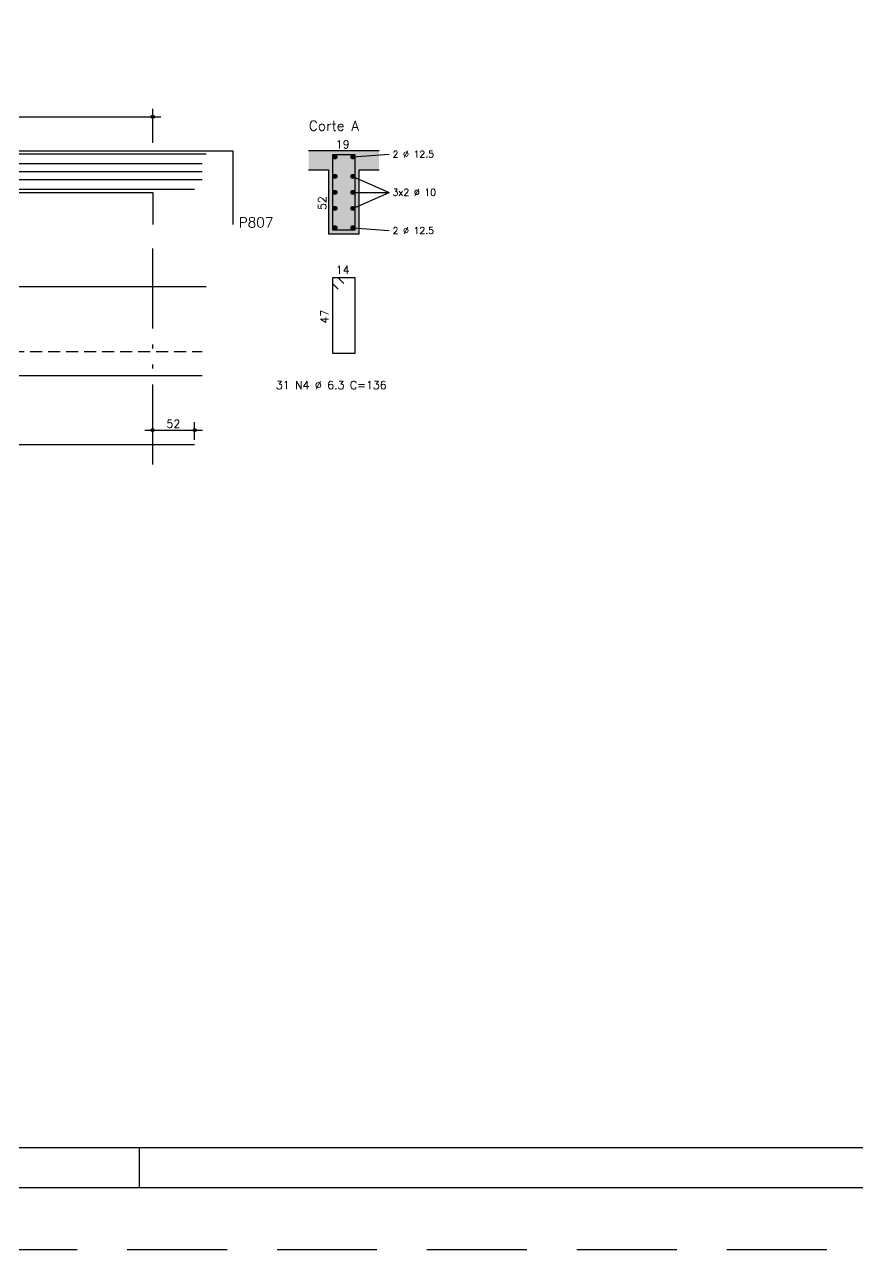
# Model space of a CAD drawing. Extents: x -1.9 to 86, y -1.5 to 61.
# Drawn here: x 44.23 to 65.07, y -1.55 to 29.08 of the extents above; entities that cross this region are included whole.
import ezdxf

# ---------------------------------------------------------------- set-up
doc = ezdxf.new("R2010")
doc.units = 0
doc.header["$MEASUREMENT"] = 0
for name, pattern in [('ESTILO_TQS_0001', [0.45, 0.3, -0.15]), ('ESTILO_TQS_0004', [3.3, 2, -0.4, 0.05, -0.4, 0.05, -0.4]), ('HIDDEN', [0.375, 0.25, -0.125])]:
    doc.linetypes.add(name, pattern=pattern)
doc.layers.get('0').update_dxf_attribs({"linetype": 'CONTINUOUS'})
doc.layers.get('Defpoints').update_dxf_attribs({"linetype": 'CONTINUOUS'})
for name, color, linetype in [('ARQ_FOLHA', 7, 'CONTINUOUS'), ('PENA_01', 1, 'CONTINUOUS'), ('PENA_02', 2, 'CONTINUOUS'), ('PENA_03', 3, 'CONTINUOUS'), ('PENA_04', 4, 'CONTINUOUS'), ('PENA_05', 5, 'CONTINUOUS'), ('PENA_06', 6, 'CONTINUOUS'), ('PENA_10', 253, 'CONTINUOUS')]:
    doc.layers.add(name, color=color, linetype=linetype)
doc.styles.get("Standard").update_dxf_attribs({"font": 'ROMANS.SHX'})

# ---------------------------------------------------------------- blocks, each defined once
blk = doc.blocks.new('FOLHA A1 - 841 X 594')
at = {"layer": 'ARQ_FOLHA', "color": 1}
blk.add_line((-370, 10), (-370, 0), dxfattribs=at)
for points in [[(-841, 0), (0, 0), (0, 594), (-841, 594)], [(-816, 10), (-10, 10), (-10, 584), (-816, 584)]]:
    blk.add_lwpolyline(points, close=True, dxfattribs=at)
at = {"layer": 'Defpoints', "color": 8, "linetype": 'HIDDEN', "ltscale": 100}
blk.add_lwpolyline([(-860.5, 609.5), (-860.5, -15.5), (19.5, -15.5), (19.5, 609.5)], close=True, dxfattribs=at)
blk = doc.blocks.new('*U24')
blk.add_blockref('FOLHA A1 - 841 X 594', (0, 0))

msp = doc.modelspace()

# ---------------------------------------------------------------- linework, layer by layer
at = {"layer": 'PENA_01', "linetype": 'Continuous'}
for p, q in [((47.441, 26.119), (47.441, 26.969)), ((38.221, 26.769), (47.641, 26.769)), ((52.446, 25.764), (53.356, 25.834)), ((52.446, 25.279), (53.356, 24.879)), ((52.446, 24.479), (53.356, 24.879)), ((52.446, 24.879), (53.356, 24.879)), ((52.446, 23.994), (53.356, 23.924)), ((47.241, 18.934), (48.689, 18.934))]:
    msp.add_line(p, q, dxfattribs=at)
at = {"layer": 'PENA_01', "linetype": 'ESTILO_TQS_0004'}
msp.add_line((47.441, 18.079), (47.441, 23.699), dxfattribs=at)
at = {"layer": 'PENA_02', "linetype": 'Continuous'}
for centre, radius in [((47.441, 26.769), 0.0416), ((47.441, 26.769), 0.0208), ((47.441, 18.934), 0.04), ((47.441, 18.934), 0.02), ((48.489, 18.934), 0.04), ((48.489, 18.934), 0.02)]:
    msp.add_circle(centre, radius, dxfattribs=at)
at = {"layer": 'PENA_03', "linetype": 'Continuous'}
for p, q in [((41.421, 25.919), (44.441, 25.919)), ((44.441, 25.919), (45.241, 25.919)), ((45.241, 25.919), (47.441, 25.919)), ((47.441, 25.919), (49.441, 25.919)), ((47.441, 25.919), (47.441, 25.919)), ((49.441, 25.919), (49.441, 24.879)), ((53.101, 25.919), (51.341, 25.919)), ((51.341, 25.439), (51.841, 25.439)), ((51.841, 25.439), (51.841, 23.839)), ((52.601, 23.839), (52.601, 25.439)), ((52.601, 25.439), (53.101, 25.439)), ((38.421, 24.879), (47.441, 24.879)), ((47.441, 24.879), (47.441, 24.079)), ((49.441, 24.879), (49.441, 24.079)), ((51.841, 23.839), (52.601, 23.839)), ((47.441, 18.694), (47.441, 19.134)), ((48.489, 18.694), (48.489, 19.134)), ((47.441, 18.594), (47.441, 18.594)), ((48.489, 18.594), (48.489, 18.594))]:
    msp.add_line(p, q, dxfattribs=at)
for centre in [(51.996, 25.764), (52.446, 25.764), (51.996, 25.279), (52.446, 25.279), (51.996, 24.879), (52.446, 24.879), (51.996, 24.479), (52.446, 24.479), (51.996, 23.994), (52.446, 23.994)]:
    msp.add_circle(centre, 0.05, dxfattribs=at)
for points in [[(52.046, 25.764), (51.971, 25.808), (51.949, 25.781)], [(52.046, 25.764), (51.949, 25.781), (51.949, 25.747)], [(52.046, 25.764), (51.949, 25.747), (51.971, 25.721)], [(52.046, 25.764), (52.004, 25.814), (51.971, 25.808)], [(52.046, 25.764), (51.971, 25.721), (52.004, 25.715)], [(52.046, 25.764), (52.034, 25.796), (52.004, 25.814)], [(52.046, 25.764), (52.004, 25.715), (52.034, 25.732)], [(52.046, 25.764), (52.034, 25.732), (52.046, 25.764)], [(52.496, 25.764), (52.421, 25.808), (52.399, 25.781)], [(52.496, 25.764), (52.399, 25.781), (52.399, 25.747)], [(52.496, 25.764), (52.399, 25.747), (52.421, 25.721)], [(52.496, 25.764), (52.454, 25.814), (52.421, 25.808)], [(52.496, 25.764), (52.421, 25.721), (52.454, 25.715)], [(52.496, 25.764), (52.484, 25.796), (52.454, 25.814)], [(52.496, 25.764), (52.454, 25.715), (52.484, 25.732)], [(52.496, 25.764), (52.484, 25.732), (52.496, 25.764)], [(52.046, 25.279), (51.971, 25.323), (51.949, 25.296)], [(52.046, 25.279), (51.949, 25.296), (51.949, 25.262)], [(52.046, 25.279), (51.949, 25.262), (51.971, 25.236)], [(52.046, 25.279), (52.004, 25.329), (51.971, 25.323)], [(52.046, 25.279), (51.971, 25.236), (52.004, 25.23)], [(52.046, 25.279), (52.034, 25.311), (52.004, 25.329)], [(52.046, 25.279), (52.004, 25.23), (52.034, 25.247)], [(52.046, 25.279), (52.034, 25.247), (52.046, 25.279)], [(52.496, 25.279), (52.421, 25.323), (52.399, 25.296)], [(52.496, 25.279), (52.399, 25.296), (52.399, 25.262)], [(52.496, 25.279), (52.399, 25.262), (52.421, 25.236)], [(52.496, 25.279), (52.454, 25.329), (52.421, 25.323)], [(52.496, 25.279), (52.421, 25.236), (52.454, 25.23)], [(52.496, 25.279), (52.484, 25.311), (52.454, 25.329)], [(52.496, 25.279), (52.454, 25.23), (52.484, 25.247)], [(52.496, 25.279), (52.484, 25.247), (52.496, 25.279)], [(52.046, 24.879), (51.971, 24.923), (51.949, 24.896)], [(52.046, 24.879), (51.949, 24.896), (51.949, 24.862)], [(52.046, 24.879), (51.949, 24.862), (51.971, 24.836)], [(52.046, 24.879), (52.004, 24.929), (51.971, 24.923)], [(52.046, 24.879), (51.971, 24.836), (52.004, 24.83)], [(52.046, 24.879), (52.034, 24.911), (52.004, 24.929)], [(52.046, 24.879), (52.004, 24.83), (52.034, 24.847)], [(52.046, 24.879), (52.034, 24.847), (52.046, 24.879)], [(52.496, 24.879), (52.421, 24.923), (52.399, 24.896)], [(52.496, 24.879), (52.399, 24.896), (52.399, 24.862)], [(52.496, 24.879), (52.399, 24.862), (52.421, 24.836)], [(52.496, 24.879), (52.454, 24.929), (52.421, 24.923)], [(52.496, 24.879), (52.421, 24.836), (52.454, 24.83)], [(52.496, 24.879), (52.484, 24.911), (52.454, 24.929)], [(52.496, 24.879), (52.454, 24.83), (52.484, 24.847)], [(52.496, 24.879), (52.484, 24.847), (52.496, 24.879)], [(52.046, 24.479), (51.971, 24.523), (51.949, 24.496)], [(52.046, 24.479), (52.004, 24.529), (51.971, 24.523)], [(52.046, 24.479), (52.034, 24.511), (52.004, 24.529)], [(52.496, 24.479), (52.421, 24.523), (52.399, 24.496)], [(52.496, 24.479), (52.454, 24.529), (52.421, 24.523)], [(52.496, 24.479), (52.484, 24.511), (52.454, 24.529)], [(52.046, 24.479), (51.949, 24.496), (51.949, 24.462)], [(52.046, 24.479), (51.949, 24.462), (51.971, 24.436)], [(52.046, 24.479), (51.971, 24.436), (52.004, 24.43)], [(52.046, 24.479), (52.004, 24.43), (52.034, 24.447)], [(52.046, 24.479), (52.034, 24.447), (52.046, 24.479)], [(52.496, 24.479), (52.399, 24.496), (52.399, 24.462)], [(52.496, 24.479), (52.399, 24.462), (52.421, 24.436)], [(52.496, 24.479), (52.421, 24.436), (52.454, 24.43)], [(52.496, 24.479), (52.454, 24.43), (52.484, 24.447)], [(52.496, 24.479), (52.484, 24.447), (52.496, 24.479)], [(52.046, 23.994), (51.971, 24.038), (51.949, 24.011)], [(52.046, 23.994), (51.949, 24.011), (51.949, 23.977)], [(52.046, 23.994), (51.949, 23.977), (51.971, 23.951)], [(52.046, 23.994), (52.004, 24.044), (51.971, 24.038)], [(52.046, 23.994), (51.971, 23.951), (52.004, 23.945)], [(52.046, 23.994), (52.034, 24.026), (52.004, 24.044)], [(52.046, 23.994), (52.004, 23.945), (52.034, 23.962)], [(52.046, 23.994), (52.034, 23.962), (52.046, 23.994)], [(52.496, 23.994), (52.421, 24.038), (52.399, 24.011)], [(52.496, 23.994), (52.399, 24.011), (52.399, 23.977)], [(52.496, 23.994), (52.399, 23.977), (52.421, 23.951)], [(52.496, 23.994), (52.454, 24.044), (52.421, 24.038)], [(52.496, 23.994), (52.421, 23.951), (52.454, 23.945)], [(52.496, 23.994), (52.484, 24.026), (52.454, 24.044)], [(52.496, 23.994), (52.454, 23.945), (52.484, 23.962)], [(52.496, 23.994), (52.484, 23.962), (52.496, 23.994)]]:
    msp.add_solid(points, dxfattribs=at)
at = {"layer": 'PENA_04', "linetype": 'Continuous'}
for p, q in [((37.075, 25.839), (48.775, 25.839)), ((37.175, 25.599), (48.675, 25.599)), ((37.175, 25.399), (48.675, 25.399)), ((37.175, 25.199), (48.675, 25.199)), ((37.389, 24.959), (48.489, 24.959))]:
    msp.add_line(p, q, dxfattribs=at)
msp.add_lwpolyline([(51.941, 25.819), (51.941, 23.939), (52.501, 23.939), (52.501, 25.819), (51.941, 25.819)], dxfattribs=at)
at = {"layer": 'PENA_05', "linetype": 'Continuous'}
for p, q in [((52.081, 22.739), (51.941, 22.739)), ((51.941, 22.739), (51.941, 20.859)), ((52.501, 22.739), (51.941, 22.739)), ((51.941, 22.739), (51.941, 22.599)), ((52.221, 22.599), (52.081, 22.739)), ((52.501, 20.859), (52.501, 22.739)), ((37.075, 22.529), (48.775, 22.529)), ((51.941, 22.599), (52.081, 22.459)), ((51.941, 20.859), (52.501, 20.859)), ((37.175, 20.299), (48.675, 20.299)), ((37.389, 18.579), (48.489, 18.579))]:
    msp.add_line(p, q, dxfattribs=at)
at = {"layer": 'PENA_06', "linetype": 'ESTILO_TQS_0001'}
msp.add_line((37.175, 20.899), (48.675, 20.899), dxfattribs=at)
at = {"layer": 'PENA_10', "linetype": 'Continuous'}
for points in [[(51.341, 25.919), (51.341, 25.439), (51.841, 25.439)], [(51.341, 25.919), (51.841, 25.439), (53.101, 25.919)], [(51.841, 25.439), (52.601, 25.439), (53.101, 25.919)], [(52.601, 25.439), (53.101, 25.439), (53.101, 25.919)], [(51.841, 23.839), (52.601, 23.839), (51.841, 25.439)], [(52.601, 23.839), (52.601, 25.439), (51.841, 25.439)]]:
    msp.add_solid(points, dxfattribs=at)

# ---------------------------------------------------------------- block references
at = {"xscale": 0.09999999999999938, "yscale": 0.09999999999999938, "zscale": 0.09999999999999938}
msp.add_blockref('*U24', (84.1, 0), dxfattribs=at)

# ---------------------------------------------------------------- texts
at = {"layer": 'PENA_02', "linetype": 'Continuous'}
msp.add_text('P807', height=0.25, dxfattribs=at).set_placement((49.591, 24.004))
at = {"layer": 'PENA_03', "linetype": 'Continuous'}
for s, height, p in [('Corte A', 0.25, (51.346, 26.419)), ('19', 0.2, (52.021, 25.979)), ('2 %%c 12.5', 0.17, (53.441, 25.749)), ('3x2 %%c 10', 0.17, (53.441, 24.794)), ('2 %%c 12.5', 0.17, (53.441, 23.839)), ('14', 0.2, (52.021, 22.839)), ('31 N4 %%c 6.3 C=136', 0.2, (50.521, 19.959)), ('52', 0.2, (47.785, 18.994))]:
    msp.add_text(s, height=height, dxfattribs=at).set_placement(p)
for s, p in [('52', (51.781, 24.439)), ('47', (51.841, 21.599))]:
    msp.add_text(s, height=0.2, rotation=90, dxfattribs=at).set_placement(p)

doc.saveas('drawing.dxf')
